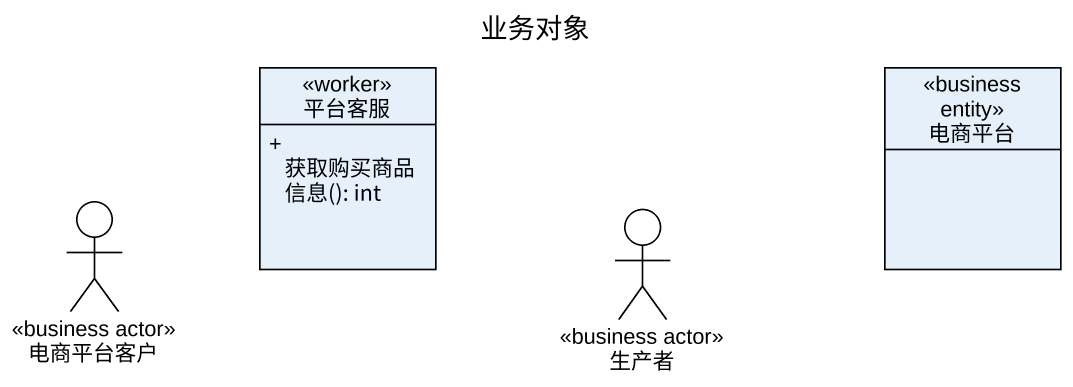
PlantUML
@startuml
title 业务对象
allowmixing
hide circle
hide empty members
skinparam classAttributeIconSize 0
class 平台客服 <<worker>> {
  + 获取购买商品信息(): int
}
class 电商平台 <<business entity>>
actor 电商平台客户 <<business actor>>
actor 生产者 <<business actor>>
@enduml
